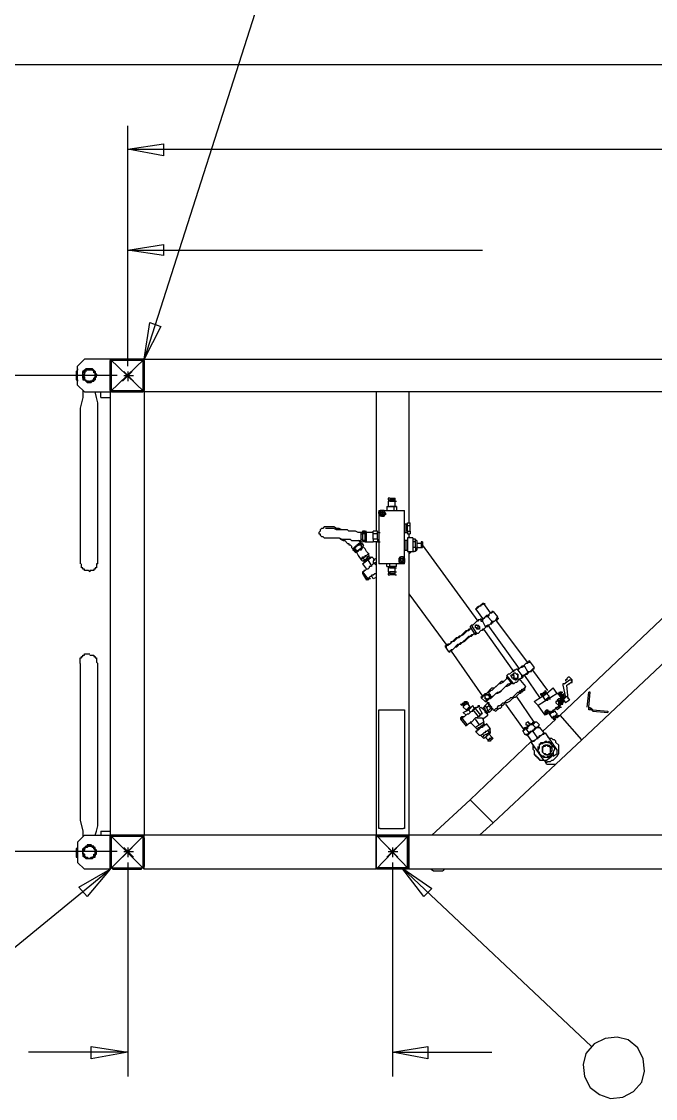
# Model space of a CAD drawing. Extents: x 41 to 1544, y 35 to 1189.
# Drawn here: x 143 to 254.6, y 521.3 to 710.8 of the extents above; entities that cross this region are included whole.
import ezdxf

# ---------------------------------------------------------------- set-up
doc = ezdxf.new("R2010")
doc.units = 0
doc.layers.add('2345-64C-02_Sort_layout', color=7, linetype='CONTINUOUS')

msp = doc.modelspace()

# ---------------------------------------------------------------- linework, layer by layer
at = {"layer": '2345-64C-02_Sort_layout', "color": 7}
for points in [[(186.96, 721.2), (164.64, 651.36), (165.6, 657.84), (167.52, 657.12), (164.64, 651.36)], [(121.92, 703.2), (373.2, 703.2)], [(161.76, 650.16), (161.76, 692.4)], [(161.76, 688.32), (168, 689.28), (168, 687.12), (161.76, 688.32)], [(161.76, 688.32), (366.24, 688.32)], [(161.76, 650.16), (161.76, 674.64)], [(161.76, 670.56), (168, 671.52), (168, 669.6), (161.76, 670.56)], [(161.76, 670.56), (224.16, 670.56)], [(154.08, 651.36), (152.88, 650.16)], [(152.88, 646.8), (152.88, 650.16)], [(158.64, 651.36), (154.08, 651.36)], [(158.64, 651.36), (158.64, 651.12)], [(159.12, 651.36), (158.64, 651.36), (158.64, 651.12)], [(158.64, 645.6), (164.64, 651.36)], [(158.64, 651.36), (164.64, 645.6)], [(158.64, 645.84), (158.64, 651.12)], [(159.12, 651.12), (158.88, 651.12)], [(158.88, 645.84), (158.88, 651.12)], [(164.16, 651.36), (159.12, 651.36)], [(164.4, 651.12), (164.16, 651.12), (159.12, 651.12)], [(164.64, 651.12), (164.64, 651.36), (164.16, 651.36)], [(164.4, 651.12), (164.4, 645.84)], [(164.64, 651.36), (354.48, 651.36), (354.48, 651.12)], [(164.64, 651.12), (164.64, 651.36)], [(164.64, 651.12), (164.64, 645.84)], [(164.64, 651.12), (164.64, 645.84)], [(159.84, 648.48), (132.48, 648.48)], [(152.88, 649.68), (152.88, 649.44), (152.64, 649.2), (152.64, 647.76), (152.88, 647.76), (152.88, 647.52)], [(153.84, 648.48), (153.84, 649.2), (154.32, 649.68), (155.52, 649.68), (156, 649.2), (156, 648.72), (156.24, 648.48), (156, 648.48), (156, 648), (155.52, 647.52), (155.04, 647.52), (155.04, 647.28), (154.8, 647.52), (154.32, 647.52), (154.08, 647.76), (153.84, 648), (153.84, 648.24), (153.84, 648.48)], [(155.04, 647.28), (154.8, 647.28), (154.56, 647.52), (154.32, 647.52), (154.08, 647.76), (154.08, 648), (153.84, 648), (153.84, 648.96), (154.08, 649.2), (154.08, 649.44), (154.32, 649.44), (154.56, 649.68), (155.52, 649.68), (155.52, 649.44), (155.76, 649.44), (156, 649.2), (156, 648.72), (156.24, 648.48), (156, 648.24), (156, 648), (155.76, 647.76), (155.76, 647.52), (155.28, 647.52), (155.04, 647.28)], [(155.04, 647.28), (154.56, 647.28), (154.56, 647.52), (154.32, 647.52), (153.84, 648), (153.84, 649.2), (154.08, 649.2), (154.08, 649.44), (154.32, 649.44), (154.56, 649.68), (155.28, 649.68), (155.52, 649.44), (155.76, 649.44), (155.76, 649.44), (156, 649.2), (156, 648.72), (156.24, 648.72), (156.24, 648.48), (156, 648.24), (156, 647.76), (155.76, 647.76), (155.76, 647.52), (155.52, 647.52), (155.28, 647.28), (155.04, 647.28)], [(155.04, 649.68), (154.32, 649.68), (154.32, 649.44), (154.08, 649.44), (153.84, 649.2), (153.84, 647.76), (154.08, 647.76), (154.56, 647.28), (155.28, 647.28), (155.52, 647.52), (155.76, 647.52), (155.76, 647.76), (156, 647.76), (156, 648), (156.24, 648.24), (156.24, 648.48), (156.24, 648.72), (156, 648.96), (156, 649.2), (155.52, 649.68), (155.04, 649.68)], [(155.04, 647.52), (155.52, 647.52), (155.52, 647.76), (155.76, 647.76), (155.76, 648), (156, 648.24), (156, 648.96), (155.76, 648.96), (155.76, 649.2), (155.52, 649.44), (154.32, 649.44), (154.32, 649.2), (154.08, 648.96), (154.08, 648.72), (153.84, 648.48), (154.08, 648.24), (154.08, 647.76), (154.32, 647.76), (154.32, 647.52), (155.04, 647.52)], [(162.48, 649.2), (160.8, 647.52)], [(161.04, 649.2), (162.72, 647.52)], [(161.04, 648.48), (162.72, 648.48)], [(161.76, 649.2), (161.76, 647.52)], [(152.88, 646.8), (154.08, 645.6)], [(153.84, 645.84), (153.84, 644.64), (153.36, 642.72), (153.36, 641.76)], [(154.08, 645.6), (158.64, 645.6)], [(156.48, 641.76), (156.48, 642.72), (156.48, 643.68), (156.24, 644.64), (156, 645.6)], [(156.96, 644.64), (156.96, 645.6)], [(156.96, 644.64), (158.64, 644.64)], [(158.64, 645.84), (158.64, 645.6)], [(158.64, 645.84), (158.88, 645.84), (158.88, 645.6), (159.12, 645.6)], [(158.64, 645.6), (158.64, 567.6)], [(164.64, 645.6), (158.64, 645.6)], [(158.88, 645.84), (159.12, 645.84), (164.16, 645.84), (164.4, 645.84)], [(159.12, 645.6), (164.16, 645.6)], [(164.16, 645.6), (164.4, 645.6), (164.4, 645.84), (164.64, 645.84)], [(164.64, 645.6), (164.64, 645.84)], [(164.64, 645.6), (164.64, 567.6)], [(205.44, 645.6), (164.64, 645.6)], [(205.44, 645.6), (205.44, 621.12)], [(211.2, 645.6), (205.44, 645.6)], [(211.2, 645.6), (211.2, 622.56)], [(354.48, 645.6), (211.2, 645.6)], [(153.36, 642.24), (153.36, 641.52)], [(153.36, 641.76), (153.36, 624)], [(156.48, 641.52), (156.48, 642.24)], [(156.48, 624), (156.48, 641.76)], [(282.24, 630.72), (237.84, 588.72)], [(207.36, 625.44), (207.36, 624.72)], [(207.36, 625.44), (208.56, 625.44), (208.56, 624.72)], [(207.6, 626.88), (207.6, 626.64), (207.84, 626.64)], [(207.84, 626.88), (207.6, 626.88)], [(207.84, 626.4), (207.6, 626.4)], [(207.6, 626.4), (207.6, 625.44), (207.84, 625.44)], [(207.84, 626.4), (208.8, 626.4), (207.6, 626.4)], [(207.6, 625.44), (208.8, 625.44), (207.84, 625.44)], [(207.84, 626.88), (208.8, 626.88)], [(207.84, 626.64), (207.84, 626.4)], [(208.8, 626.64), (207.84, 626.64)], [(207.84, 625.44), (208.08, 625.44)], [(209.04, 625.44), (208.56, 625.44)], [(208.8, 626.64), (208.8, 626.88)], [(208.8, 626.4), (208.8, 626.64)], [(208.8, 626.4), (209.04, 626.4)], [(208.8, 625.44), (208.8, 626.4)], [(208.8, 625.44), (209.04, 625.44)], [(208.8, 625.44), (209.04, 625.44)], [(209.04, 625.44), (209.04, 624.72)], [(286.32, 626.4), (241.68, 584.4)], [(153.36, 624), (153.36, 615.36)], [(156.48, 615.36), (156.48, 624)], [(205.92, 624.72), (205.92, 624.24), (205.92, 615.36)], [(205.92, 624.72), (210.48, 624.72)], [(206.4, 623.76), (206.16, 623.76), (206.16, 624), (205.92, 624.24), (205.92, 624.48), (206.16, 624.48), (206.16, 624.72), (206.4, 624.72), (206.88, 624.72), (206.88, 624.48)], [(205.92, 624.24), (206.16, 624.48)], [(205.92, 624.24), (205.92, 624), (206.16, 624)], [(206.4, 624.72), (206.16, 624.72)], [(206.16, 624.48), (206.16, 624.72)], [(206.4, 624), (206.64, 624), (206.64, 624.48), (206.4, 624.48), (206.4, 624.24), (206.16, 624.24), (206.4, 624), (206.16, 624), (206.16, 624.24), (206.4, 624.48), (206.64, 624.48), (206.88, 624.24), (206.88, 624), (206.4, 624)], [(206.16, 624), (206.16, 623.76)], [(206.4, 623.76), (206.16, 623.76)], [(206.88, 624.72), (206.64, 624.72), (206.4, 624.72)], [(206.4, 623.76), (206.88, 623.76), (206.88, 624)], [(206.88, 623.76), (206.64, 623.76), (206.4, 623.76)], [(206.88, 624.48), (206.88, 624.72)], [(206.88, 624.48), (207.12, 624.24), (207.12, 624), (206.88, 624)], [(207.12, 624.24), (206.88, 624.48)], [(207.12, 624.24), (207.12, 624), (206.88, 624)], [(206.88, 624), (206.88, 623.76)], [(210.48, 615.36), (210.48, 616.08), (210.48, 624.72)], [(199.44, 621.36), (198.96, 621.6), (198.48, 621.6), (198, 621.84), (196.32, 621.84), (196.08, 621.6), (195.84, 621.6), (195.6, 621.36), (195.6, 621.12), (195.36, 620.88), (195.36, 620.64), (195.6, 620.64), (195.6, 620.4), (195.84, 620.16), (196.08, 620.16), (196.32, 619.92), (196.56, 619.92), (196.8, 619.92), (198.96, 619.92), (199.44, 619.68), (200.88, 619.68), (201.12, 619.44), (202.56, 619.44), (202.8, 619.2)], [(202.8, 620.88), (202.32, 620.88), (201.84, 621.12), (200.64, 621.12), (200.4, 621.36), (198.48, 621.36), (198, 621.6), (196.56, 621.6)], [(210.72, 622.32), (210.48, 622.32)], [(210.96, 622.32), (210.72, 622.32)], [(210.72, 620.88), (210.72, 622.32)], [(210.96, 622.08), (210.96, 622.56), (211.44, 622.56)], [(210.96, 622.08), (211.44, 622.08)], [(210.96, 621.12), (211.44, 621.12), (211.44, 622.08)], [(210.96, 621.12), (210.96, 622.08)], [(211.44, 622.08), (211.44, 622.56)], [(198.96, 619.92), (199.2, 619.68), (199.68, 619.44), (199.92, 619.44), (200.4, 618.96), (200.64, 618.96), (200.64, 618.72), (200.88, 618.72), (201.12, 618.48), (201.12, 618.24), (201.36, 618)], [(203.04, 620.88), (202.8, 620.88)], [(202.8, 620.64), (202.8, 620.88)], [(202.8, 620.64), (203.04, 620.64)], [(202.8, 619.68), (202.8, 620.64)], [(202.8, 619.68), (203.04, 619.68)], [(202.8, 619.2), (202.8, 619.68)], [(203.04, 621.12), (203.04, 620.64)], [(203.28, 621.12), (203.04, 621.12)], [(203.04, 620.64), (203.04, 620.16)], [(203.28, 620.64), (203.04, 620.64)], [(203.04, 620.16), (203.04, 619.44)], [(203.28, 621.12), (203.28, 620.64)], [(203.28, 621.12), (203.52, 621.12)], [(203.28, 620.88), (203.28, 621.12)], [(203.28, 621.12), (203.28, 620.88)], [(203.52, 621.12), (203.28, 621.12)], [(203.28, 620.88), (203.52, 620.88)], [(203.28, 620.88), (203.52, 620.88)], [(203.52, 620.64), (203.28, 620.64)], [(203.52, 621.12), (203.52, 620.64)], [(203.52, 621.12), (203.76, 621.12)], [(203.52, 621.12), (203.52, 620.64), (203.76, 620.64)], [(203.76, 620.88), (203.52, 620.88)], [(203.52, 620.16), (203.52, 620.64)], [(203.52, 619.44), (203.52, 620.16)], [(203.52, 619.68), (203.76, 619.68)], [(204.96, 620.88), (204.48, 620.88), (204, 620.88), (203.76, 620.88)], [(203.76, 620.64), (203.76, 620.88)], [(203.76, 619.68), (203.76, 620.64)], [(203.76, 619.2), (203.76, 619.68)], [(205.68, 621.12), (204.96, 621.12)], [(204.96, 620.64), (204.96, 621.12)], [(205.68, 619.68), (204.96, 619.68), (204.96, 620.64)], [(205.68, 620.64), (204.96, 620.64)], [(204.96, 619.68), (204.96, 619.2)], [(205.68, 620.64), (205.68, 621.12)], [(205.92, 620.88), (205.68, 620.88)], [(205.68, 619.68), (205.68, 620.64)], [(205.68, 619.68), (205.68, 619.2)], [(205.92, 620.88), (206.16, 620.88)], [(205.92, 620.88), (205.92, 619.2)], [(210.48, 620.88), (210.72, 620.88), (210.96, 620.88)], [(210.96, 621.12), (210.96, 620.64)], [(210.96, 620.64), (211.44, 620.64)], [(211.92, 619.92), (210.96, 619.92)], [(210.96, 619.92), (210.96, 618.72)], [(211.2, 620.64), (211.2, 619.92)], [(211.2, 620.16), (211.44, 619.92)], [(211.44, 621.12), (211.44, 620.64)], [(211.92, 619.92), (211.92, 618.72)], [(212.4, 619.68), (211.92, 619.68)], [(212.4, 619.2), (212.4, 619.68)], [(201.6, 618.24), (201.36, 618)], [(201.36, 618), (201.6, 618)], [(201.36, 617.76), (201.84, 618)], [(201.36, 618), (201.36, 617.76)], [(201.36, 618), (201.6, 618)], [(202.32, 618.96), (202.32, 618.72), (202.08, 618.72), (202.08, 618.48), (201.84, 618.48), (201.6, 618.24)], [(202.08, 618.48), (201.6, 618)], [(201.84, 618.24), (201.6, 618.24)], [(201.6, 618), (201.84, 618)], [(201.84, 618), (201.84, 617.76)], [(202.56, 618.72), (202.08, 618.48)], [(202.08, 617.52), (202.56, 618)], [(202.8, 618.96), (202.8, 618.96), (202.56, 619.2), (202.32, 619.44)], [(202.56, 618.72), (202.32, 618.96)], [(202.8, 618.96), (202.56, 618.96), (202.32, 618.72)], [(203.04, 618), (202.8, 618), (202.8, 617.76), (202.32, 617.76), (202.32, 617.52)], [(203.04, 618.96), (202.56, 618.72)], [(202.56, 618.72), (202.8, 618.72), (202.8, 618.24), (203.04, 618.24)], [(202.56, 618), (203.04, 618.24)], [(202.8, 619.2), (203.04, 619.2)], [(202.8, 618.96), (203.04, 618.96)], [(203.04, 618), (202.8, 618.24)], [(203.04, 619.44), (203.28, 619.2)], [(203.52, 619.44), (203.04, 619.44)], [(203.04, 618.96), (203.04, 618.72), (203.28, 618.72)], [(203.04, 618.24), (203.28, 618.72)], [(203.28, 618.24), (203.04, 618.48)], [(203.52, 619.2), (203.28, 619.2)], [(204.24, 617.04), (203.76, 617.52), (203.52, 618), (203.28, 618.24)], [(203.52, 619.2), (203.52, 619.44)], [(203.52, 619.2), (203.76, 619.2)], [(203.76, 619.2), (204, 619.2), (204.24, 619.2), (204.72, 619.2), (204.96, 619.2)], [(205.68, 619.2), (204.96, 619.2)], [(205.44, 619.2), (205.44, 567.6)], [(205.68, 619.2), (205.92, 619.2), (206.16, 619.2)], [(210.72, 619.44), (210.48, 619.44)], [(210.96, 619.44), (210.72, 619.44)], [(210.72, 617.76), (210.72, 619.44)], [(210.96, 618.72), (210.96, 617.52)], [(212.4, 619.2), (211.92, 619.2)], [(211.92, 618.72), (211.92, 617.52)], [(212.4, 618.24), (211.92, 618.24)], [(212.64, 619.44), (212.4, 619.44)], [(212.4, 618.24), (212.4, 619.2)], [(212.4, 618.24), (212.4, 617.52)], [(212.64, 619.44), (212.64, 618.72)], [(213.36, 618.96), (212.64, 618.96)], [(212.64, 618.72), (212.64, 617.76)], [(212.64, 618.24), (213.36, 618.24)], [(212.88, 618.24), (212.64, 618.24), (212.64, 618)], [(212.88, 618.24), (212.64, 618.24), (212.64, 618)], [(213.6, 619.2), (213.36, 619.2)], [(213.36, 619.2), (213.36, 618.72)], [(213.36, 618.72), (213.36, 618.24)], [(213.36, 618.24), (213.6, 618.24)], [(213.6, 619.2), (213.6, 618.72)], [(223.44, 605.28), (213.6, 618.72)], [(213.6, 618.72), (213.6, 618.24)], [(201.36, 617.76), (201.6, 617.76)], [(201.6, 617.76), (201.84, 617.76)], [(201.6, 617.52), (201.84, 617.76)], [(201.6, 617.76), (201.6, 617.52)], [(201.6, 617.76), (201.84, 617.76)], [(201.6, 617.76), (201.84, 617.76)], [(201.6, 617.52), (201.84, 617.52)], [(201.6, 617.52), (201.84, 617.52)], [(201.84, 617.76), (202.08, 617.76), (202.08, 617.52)], [(201.84, 617.52), (201.84, 617.28)], [(201.84, 617.52), (202.08, 617.52)], [(202.32, 617.52), (202.08, 617.52), (201.84, 617.28)], [(202.32, 617.52), (202.08, 617.76)], [(202.08, 617.52), (202.08, 617.28), (202.32, 616.8), (202.8, 616.08)], [(203.04, 616.32), (202.8, 616.32), (202.8, 616.08), (202.8, 616.32), (203.04, 616.32), (203.04, 616.56), (203.52, 616.56), (203.52, 616.8), (203.76, 616.8), (204, 617.04), (204.24, 617.04)], [(203.04, 616.32), (202.8, 616.08)], [(203.04, 615.84), (202.8, 616.08)], [(203.52, 616.08), (203.04, 616.32), (203.76, 616.8)], [(203.04, 615.36), (204, 616.08)], [(203.52, 616.08), (203.04, 615.84)], [(204, 616.32), (203.76, 616.08), (203.52, 616.08), (203.52, 615.84), (203.28, 615.84)], [(203.52, 616.08), (204, 616.56)], [(204.24, 616.8), (204, 617.04), (203.76, 616.8)], [(204, 616.56), (203.76, 616.8)], [(204.24, 617.04), (204, 617.04)], [(204.24, 616.8), (204, 616.56)], [(204, 616.08), (204.72, 616.56), (205.2, 616.08)], [(204.24, 616.56), (204.24, 616.32), (204, 616.32)], [(204, 616.08), (204.72, 614.88)], [(204.24, 616.56), (204.48, 616.56)], [(204.48, 616.32), (204.24, 616.56)], [(205.44, 616.32), (204.96, 616.08)], [(205.2, 616.08), (204.96, 615.84), (204.96, 615.36)], [(210, 615.6), (209.52, 615.6), (209.52, 615.84), (209.52, 616.32), (209.76, 616.32), (209.76, 616.56), (210, 616.56), (210.24, 616.56), (210.24, 616.32), (210.48, 616.32)], [(209.52, 616.32), (209.76, 616.56)], [(209.52, 616.08), (209.52, 616.08), (209.52, 616.32)], [(209.52, 616.08), (209.52, 615.84)], [(210, 616.56), (209.76, 616.56)], [(210, 615.84), (210.24, 615.84), (210.24, 616.08), (210, 616.32), (209.76, 616.08), (209.76, 615.84), (210, 615.84), (209.76, 615.84), (209.76, 616.32), (210.24, 616.32), (210.24, 615.84), (210, 615.84)], [(210.24, 616.56), (210, 616.56)], [(210.48, 616.32), (210.24, 616.56)], [(210.48, 617.76), (210.72, 617.76), (210.96, 617.76)], [(210.48, 616.32), (210.48, 615.84)], [(210.48, 616.08), (210.48, 616.08), (210.48, 616.32)], [(210.48, 616.08), (210.48, 615.84)], [(210.96, 617.52), (211.92, 617.52)], [(211.2, 617.52), (211.2, 567.6)], [(211.44, 617.52), (211.2, 617.28)], [(211.68, 617.52), (211.44, 617.28), (211.2, 617.04)], [(211.68, 617.52), (211.44, 617.28), (211.2, 617.04)], [(211.92, 617.52), (212.16, 617.52)], [(212.4, 617.52), (211.92, 617.52)], [(211.92, 617.52), (212.16, 617.52)], [(212.4, 617.76), (212.64, 617.76)], [(155.04, 613.92), (154.8, 614.16), (154.08, 614.16), (154.08, 614.4), (153.84, 614.4), (153.84, 614.64), (153.6, 614.64), (153.6, 615.36)], [(156.48, 615.36), (156.24, 615.36), (156.24, 614.64), (156, 614.64), (156, 614.4), (155.76, 614.4), (155.76, 614.16), (155.04, 614.16), (155.04, 613.92)], [(205.2, 615.36), (204.96, 615.36), (204.48, 614.88), (204.24, 614.88), (204.24, 614.64), (204, 614.4), (203.76, 614.4), (203.52, 614.16), (203.28, 614.16), (203.28, 613.92), (203.04, 613.92)], [(203.04, 615.36), (203.76, 614.4)], [(203.28, 615.84), (203.52, 615.84)], [(203.28, 615.84), (203.28, 615.6)], [(205.2, 615.36), (205.2, 615.6), (205.44, 615.6)], [(205.44, 615.12), (205.2, 615.36)], [(210.48, 615.36), (205.92, 615.36)], [(207.36, 614.88), (207.36, 615.36)], [(207.36, 614.88), (207.84, 614.88)], [(207.6, 614.64), (207.6, 613.92)], [(207.84, 614.64), (207.6, 614.64)], [(208.8, 614.64), (207.6, 614.64)], [(207.84, 614.88), (207.84, 615.36)], [(207.84, 614.88), (207.84, 614.64)], [(209.04, 614.88), (207.84, 614.88)], [(207.84, 614.64), (208.8, 614.64)], [(208.8, 614.64), (208.8, 614.88)], [(208.8, 613.92), (208.8, 614.64)], [(208.8, 614.64), (209.04, 614.64)], [(209.04, 614.88), (209.04, 615.36)], [(209.52, 615.84), (209.52, 615.6), (209.76, 615.6)], [(210, 615.6), (209.76, 615.6)], [(210, 615.6), (210.48, 615.6), (210.48, 615.84)], [(210.24, 615.6), (210, 615.6)], [(210.48, 615.84), (210.48, 615.6), (210.24, 615.6)], [(203.04, 613.92), (204, 612.72)], [(203.04, 613.92), (203.04, 613.68)], [(203.04, 613.68), (203.76, 612.48)], [(204.24, 612.72), (204, 612.48), (203.76, 612.72)], [(204, 612.72), (203.76, 612.72), (203.76, 612.48)], [(204, 612.72), (204.48, 613.2), (204.72, 613.2), (204.72, 613.44), (204.96, 613.44), (205.2, 613.68), (205.44, 613.68)], [(204.24, 612.72), (204, 612.72)], [(204.24, 612.96), (204.48, 612.72), (204.24, 612.72)], [(204.96, 612.72), (204.72, 613.2)], [(205.44, 612.96), (204.96, 612.72)], [(207.6, 613.92), (207.84, 613.92)], [(207.6, 613.92), (208.8, 613.92), (207.84, 613.92)], [(207.84, 613.68), (207.6, 613.68), (207.6, 613.44), (207.84, 613.44)], [(207.6, 613.44), (207.84, 613.44)], [(207.84, 613.92), (207.84, 613.68)], [(207.84, 613.68), (208.8, 613.68)], [(208.8, 613.44), (207.84, 613.44)], [(208.8, 613.92), (209.04, 613.92)], [(208.8, 613.68), (208.8, 613.92)], [(208.8, 613.44), (208.8, 613.68)], [(208.8, 613.44), (209.04, 613.44)], [(211.2, 610.08), (217.92, 600.96)], [(224.4, 608.4), (224.16, 608.4), (224.16, 608.16), (223.92, 608.16), (223.92, 607.92), (223.68, 607.92), (223.44, 607.68), (223.2, 607.68), (223.2, 607.44), (222.96, 607.44)], [(223.2, 607.44), (223.2, 607.68), (223.44, 607.68), (223.44, 607.92), (223.68, 607.92), (224.16, 608.4), (224.4, 608.4)], [(225.6, 606.72), (224.4, 608.4)], [(224.4, 608.4), (224.64, 608.4)], [(222.96, 607.44), (224.16, 605.76)], [(223.2, 607.44), (222.96, 607.44)], [(225.6, 606.72), (225.12, 606.24), (224.88, 606.24), (224.4, 605.76)], [(225.12, 606), (225.36, 606.24), (225.36, 606.48), (225.6, 606.72), (225.84, 606.72), (226.08, 606.96), (226.8, 606)], [(226.08, 606.96), (226.08, 606.96), (225.84, 606.96), (225.84, 606.72), (225.6, 606.72)], [(222.24, 604.56), (222, 604.32)], [(223.92, 605.76), (223.92, 605.52), (223.44, 605.52), (223.44, 605.28), (223.2, 605.28), (222.48, 604.56), (222.24, 604.56)], [(224.88, 604.32), (224.4, 603.84), (224.16, 603.84), (224.16, 603.6), (223.92, 603.6), (223.44, 603.12), (223.2, 603.12), (222.24, 604.56)], [(223.68, 604.32), (223.68, 603.84), (223.2, 603.84), (223.2, 604.08), (222.96, 604.08), (222.96, 604.56), (223.44, 604.56), (223.68, 604.32)], [(223.44, 604.32), (223.2, 604.56), (222.96, 604.56)], [(223.92, 605.52), (223.92, 605.76)], [(224.4, 605.76), (224.16, 605.76), (224.16, 605.52), (223.92, 605.52)], [(223.92, 605.52), (223.92, 605.52), (223.92, 605.28), (224.16, 605.28)], [(224.4, 605.76), (224.16, 605.52), (224.16, 605.28)], [(224.16, 605.28), (224.64, 604.32)], [(225.12, 606), (224.88, 606), (224.64, 606), (224.4, 605.76)], [(225.36, 604.56), (225.12, 604.56), (224.64, 604.32)], [(224.88, 604.32), (225.12, 604.32), (225.12, 604.56), (225.36, 604.56)], [(225.12, 606), (225.84, 605.28)], [(225.12, 604.56), (230.64, 596.88)], [(225.84, 605.28), (225.6, 604.8), (225.36, 604.56), (225.6, 604.8), (225.84, 604.8), (225.84, 605.04), (226.08, 605.04), (226.08, 605.28), (226.32, 605.28)], [(225.84, 605.28), (226.08, 605.28), (226.32, 605.28)], [(226.32, 605.28), (226.56, 605.52), (226.8, 606)], [(226.32, 605.28), (226.56, 605.52), (226.8, 605.52), (226.8, 605.76), (227.04, 605.76)], [(232.08, 598.08), (226.56, 605.52)], [(227.04, 605.76), (226.8, 605.76), (226.8, 606)], [(222.24, 604.08), (222, 603.84), (221.76, 603.84), (220.8, 602.88), (220.32, 602.64), (220.08, 602.64), (219.12, 601.68), (218.88, 601.68), (218.4, 601.2), (218.16, 601.2), (218.16, 600.96), (217.92, 600.96), (217.68, 600.72), (217.68, 600.96), (217.92, 600.96), (217.92, 601.2), (218.4, 601.2), (218.64, 601.44), (218.64, 601.68), (218.88, 601.68), (219.6, 602.4), (220.08, 602.4), (221.28, 603.6), (221.76, 603.6), (222.24, 604.08)], [(218.16, 600), (218.4, 600), (218.64, 600.24), (218.88, 600.24), (219.84, 601.2), (220.32, 601.2), (221.76, 602.64), (222.24, 602.64), (222.72, 603.12), (222.96, 603.12), (222.72, 603.12), (222.48, 602.88), (222.24, 602.88), (221.04, 601.68), (220.56, 601.44), (220.32, 601.44), (219.6, 600.72), (219.36, 600.72), (218.88, 600.24), (218.64, 600.24), (218.64, 600), (218.4, 600), (218.4, 599.76)], [(223.2, 603.12), (222.96, 602.88), (222, 604.32)], [(223.44, 603.84), (223.44, 603.84), (223.44, 604.08), (223.44, 604.32)], [(229.68, 596.4), (224.4, 603.84)], [(224.88, 604.32), (224.64, 604.32)], [(217.68, 600.72), (217.92, 600.72)], [(217.68, 600.72), (218.16, 600), (218.4, 599.76)], [(153.36, 597.84), (153.36, 598.8), (153.6, 598.8), (153.6, 599.04), (153.84, 599.04), (153.84, 599.28), (154.08, 599.28), (154.08, 599.52), (155.04, 599.52)], [(155.04, 599.28), (155.76, 599.28), (155.76, 599.04), (156, 599.04), (156, 598.8), (156.24, 598.8), (156.24, 598.08), (156.48, 597.84)], [(218.64, 600), (224.16, 592.08)], [(153.36, 597.84), (153.36, 589.2)], [(156.48, 589.2), (156.48, 597.84)], [(230.88, 597.12), (230.64, 596.88), (230.4, 596.64)], [(230.88, 597.12), (230.64, 596.88), (230.4, 596.88), (230.4, 596.64)], [(231.84, 597.84), (231.36, 597.36), (231.12, 597.36), (230.88, 597.12)], [(231.6, 597.36), (231.12, 597.12), (230.88, 597.12)], [(231.6, 597.36), (231.6, 597.6), (231.84, 597.84), (232.32, 598.08), (232.56, 598.08), (233.28, 597.12)], [(231.6, 597.36), (232.08, 596.4)], [(232.32, 598.32), (232.32, 598.08), (232.08, 598.08), (232.08, 597.84), (231.84, 597.84)], [(232.32, 598.32), (232.56, 598.08)], [(232.8, 596.64), (233.04, 596.88), (233.28, 597.12)], [(233.28, 596.88), (233.28, 597.12)], [(227.04, 594.24), (227.52, 594.72), (228, 594.72), (228.48, 595.2), (228.48, 595.44)], [(228.72, 595.2), (228.48, 595.2), (227.76, 594.48), (227.28, 594.24), (227.04, 594.24)], [(230.16, 596.88), (229.92, 596.64), (229.68, 596.64), (229.68, 596.4), (229.44, 596.4), (228.96, 595.92), (228.72, 595.92), (228.48, 595.68)], [(231.12, 595.44), (231.12, 595.2), (230.88, 595.2), (230.64, 594.96), (230.4, 594.96), (230.4, 594.72), (230.16, 594.48), (229.92, 594.48), (229.68, 594.24), (228.48, 595.68)], [(228.48, 595.68), (228.48, 595.44)], [(229.68, 594.24), (229.44, 594.24), (228.48, 595.44)], [(229.44, 595.2), (229.2, 595.68), (229.44, 595.92), (229.44, 595.68), (229.68, 595.68), (229.68, 595.2), (229.92, 595.2), (229.68, 595.2), (229.68, 595.44)], [(229.44, 595.92), (229.68, 595.92)], [(229.44, 595.2), (229.68, 595.44)], [(229.44, 595.2), (229.92, 594.96)], [(229.68, 595.68), (229.68, 595.92), (229.68, 596.16), (229.92, 596.16), (230.16, 595.92), (230.4, 595.92), (230.4, 595.68)], [(229.68, 595.92), (229.68, 596.16), (229.92, 596.16)], [(229.68, 595.68), (229.68, 595.44)], [(230.16, 595.92), (229.92, 596.16)], [(230.4, 595.68), (230.4, 595.2), (229.92, 595.2)], [(230.16, 594.96), (229.92, 595.2)], [(230.4, 596.64), (230.16, 596.88)], [(230.4, 595.92), (230.16, 595.92)], [(230.4, 595.2), (230.16, 595.2), (230.16, 594.96)], [(230.4, 596.64), (231.12, 595.68)], [(230.4, 595.68), (230.4, 595.92)], [(230.4, 595.2), (230.4, 595.44), (230.4, 595.68)], [(231.84, 593.76), (230.64, 595.2)], [(231.84, 595.92), (231.36, 595.68), (231.12, 595.68)], [(231.12, 595.44), (231.36, 595.44), (231.36, 595.68), (231.6, 595.68), (231.84, 595.92)], [(231.12, 595.44), (231.12, 595.68)], [(231.6, 595.68), (234.24, 591.84)], [(232.08, 596.4), (232.08, 596.16), (231.84, 595.92), (232.08, 595.92), (232.08, 596.16), (232.32, 596.16), (232.32, 596.4), (232.8, 596.4), (232.8, 596.64)], [(232.08, 596.4), (232.56, 596.4), (232.8, 596.64)], [(232.8, 596.64), (233.04, 596.64), (233.04, 596.88), (233.28, 596.88)], [(235.68, 593.04), (233.04, 596.64)], [(239.28, 594.24), (239.52, 594.24), (239.76, 594.48), (240, 594.48), (240, 594.96), (239.52, 595.44), (239.28, 595.44), (239.04, 595.2), (239.04, 594.96), (238.8, 594.96), (238.8, 594.72)], [(224.16, 592.08), (224.64, 592.56), (224.88, 592.56), (225.84, 593.52), (226.32, 593.52), (227.04, 594.24)], [(227.76, 593.28), (227.28, 592.8), (226.8, 592.56), (226.56, 592.56), (225.84, 591.84), (225.6, 591.84), (225.6, 591.6), (225.36, 591.6), (224.88, 591.12), (224.64, 591.12)], [(227.04, 594.24), (225.84, 593.04), (225.6, 593.04), (225.36, 592.8), (225.12, 592.8)], [(225.6, 591.84), (225.84, 592.08), (226.08, 592.08), (226.8, 592.8), (227.04, 592.8), (227.52, 593.04), (227.76, 593.28)], [(226.08, 589.68), (226.32, 589.68), (226.56, 589.92), (226.8, 589.92), (226.8, 590.16), (227.04, 590.4), (227.28, 590.4), (227.76, 590.88), (228, 590.88), (228.48, 591.36), (228.96, 591.6), (229.2, 591.84), (229.44, 591.84), (230.4, 592.8), (230.64, 592.8), (230.88, 593.04), (231.12, 593.04), (231.12, 593.28), (231.36, 593.28), (231.6, 593.52), (231.84, 593.76)], [(229.2, 594.48), (229.2, 594.24), (228.96, 594), (228.48, 593.76), (228.24, 593.76), (227.76, 593.28), (228.72, 594.24), (228.96, 594.24), (229.2, 594.48)], [(231.6, 593.28), (231.6, 593.04), (231.36, 593.04), (231.12, 592.8), (230.88, 592.8), (230.88, 592.56), (230.64, 592.56), (229.92, 591.84), (229.68, 591.84), (229.2, 591.36)], [(229.92, 594.96), (230.16, 594.96)], [(231.6, 593.28), (231.84, 593.76)], [(235.44, 592.56), (236.64, 593.52)], [(237.36, 592.56), (236.64, 593.52)], [(238.56, 594.24), (238.32, 594.24), (238.32, 594)], [(238.32, 594), (238.8, 591.84)], [(238.56, 594.24), (239.52, 594.96), (239.76, 594.96), (240, 594.72), (239.76, 594.48)], [(239.04, 594), (239.76, 594.48)], [(239.28, 591.6), (239.04, 594)], [(224.64, 592.32), (224.4, 592.32), (224.4, 592.08), (224.16, 592.08), (224.16, 591.84), (223.92, 591.84)], [(224.16, 592.08), (223.92, 591.84)], [(223.92, 591.84), (224.64, 591.12), (224.88, 591.12)], [(224.88, 591.6), (224.64, 591.6), (224.64, 592.08), (224.64, 592.32), (224.88, 592.32), (224.88, 592.56), (224.88, 592.32), (225.12, 592.32)], [(224.88, 592.56), (224.64, 592.32)], [(224.64, 592.08), (224.64, 592.32)], [(224.64, 591.84), (224.64, 591.84), (224.64, 592.08)], [(224.64, 591.84), (224.64, 591.6), (224.88, 591.6)], [(224.64, 591.12), (224.88, 591.36), (225.12, 591.36)], [(225.12, 592.8), (224.88, 592.56)], [(225.12, 592.32), (224.88, 592.56)], [(224.88, 591.6), (225.36, 591.6)], [(224.88, 591.6), (225.12, 591.6), (225.12, 591.36)], [(225.12, 592.8), (225.6, 592.32)], [(225.12, 592.32), (225.36, 592.08), (225.36, 591.84)], [(225.36, 592.32), (225.12, 592.32)], [(225.36, 591.6), (225.12, 591.6), (225.12, 591.36)], [(225.36, 592.32), (225.36, 592.08), (225.36, 591.84)], [(225.6, 592.32), (225.36, 592.32)], [(225.36, 591.84), (225.36, 591.84), (225.6, 591.84)], [(225.36, 591.84), (225.36, 591.6)], [(225.6, 591.84), (225.36, 591.6)], [(225.6, 591.84), (225.6, 592.32)], [(225.6, 591.84), (225.84, 591.84)], [(229.2, 591.36), (228.96, 591.12), (228.48, 590.88), (228.24, 590.88), (227.76, 590.4), (227.52, 590.4), (227.52, 590.16), (227.28, 589.92), (227.04, 589.92), (226.56, 589.44)], [(233.28, 587.52), (230.16, 592.08)], [(233.28, 591.12), (234.72, 592.08)], [(237.36, 592.56), (234, 590.4)], [(235.44, 592.8), (235.2, 592.8), (234.96, 592.56), (234.72, 592.56), (234.72, 592.32), (234.48, 592.32), (234.48, 592.56), (234.72, 592.56), (234.96, 592.8), (235.2, 592.8), (235.2, 593.04)], [(234.48, 592.32), (234.72, 592.32)], [(234.48, 592.32), (234.72, 592.08)], [(235.44, 592.56), (235.2, 592.32), (234.96, 592.32), (234.96, 592.08), (234.72, 592.08), (234.96, 592.32), (235.2, 592.32), (235.2, 592.56), (235.44, 592.56)], [(234.72, 592.08), (235.2, 591.36)], [(234.72, 592.08), (234.96, 592.08)], [(235.44, 592.8), (235.2, 593.04)], [(235.44, 592.56), (235.2, 592.8)], [(235.2, 591.36), (235.44, 591.6), (235.68, 591.6), (235.68, 591.84), (235.92, 591.84), (235.92, 592.08)], [(235.92, 591.84), (235.68, 591.84), (235.68, 591.6), (235.44, 591.6), (235.44, 591.36), (235.2, 591.36)], [(235.2, 591.36), (235.44, 591.36)], [(235.2, 591.36), (235.44, 591.36)], [(235.92, 592.08), (235.44, 592.56)], [(235.44, 592.56), (235.68, 592.56)], [(235.92, 591.6), (235.68, 591.6), (235.68, 591.36), (235.44, 591.36)], [(235.44, 591.36), (235.68, 591.36)], [(235.92, 591.84), (235.92, 592.08)], [(235.92, 591.84), (236.16, 591.84)], [(235.92, 591.84), (235.92, 591.84), (235.92, 591.6)], [(235.92, 591.6), (236.16, 591.6)], [(238.08, 591.36), (237.84, 591.6), (237.6, 591.6), (237.36, 591.36), (237.36, 591.12), (237.12, 591.12), (237.12, 590.88), (237.6, 590.4), (237.84, 590.4), (238.08, 590.64), (238.32, 590.64), (238.32, 591.12)], [(237.6, 592.32), (237.36, 592.56)], [(237.36, 592.56), (237.6, 592.56)], [(237.6, 592.8), (237.84, 592.8)], [(237.6, 592.8), (237.6, 592.32), (237.84, 592.32), (237.84, 592.08), (238.32, 591.6), (238.56, 591.6)], [(237.6, 592.8), (237.6, 592.56), (237.84, 592.56), (237.84, 592.32), (238.32, 591.84), (238.32, 591.6)], [(237.6, 592.8), (237.84, 592.8)], [(237.6, 592.32), (237.84, 592.32)], [(237.6, 592.32), (238.08, 591.6)], [(237.6, 592.32), (237.84, 592.32)], [(237.84, 590.64), (237.6, 590.64), (237.6, 591.12), (237.84, 591.36), (238.08, 591.36), (238.08, 590.64), (237.84, 590.64)], [(237.6, 590.64), (237.6, 591.36), (238.08, 591.36), (238.08, 591.12), (238.32, 591.12), (238.32, 590.88), (238.08, 590.88), (238.08, 590.64), (237.6, 590.64)], [(237.84, 592.8), (237.84, 592.56)], [(238.08, 592.8), (237.84, 592.8)], [(238.56, 591.84), (238.32, 592.08), (238.32, 592.32), (238.08, 592.32), (238.08, 592.56), (237.84, 592.56), (237.84, 592.8)], [(237.84, 592.56), (237.84, 592.8)], [(237.84, 592.56), (238.08, 592.56)], [(237.84, 592.56), (238.08, 592.56)], [(238.56, 591.84), (238.32, 591.84), (238.32, 592.32), (238.08, 592.32), (238.08, 592.56), (237.84, 592.56)], [(238.56, 591.84), (238.32, 591.84), (238.32, 592.08), (238.08, 592.32), (238.08, 592.56), (237.84, 592.56)], [(237.84, 592.32), (237.84, 592.56), (238.32, 591.84)], [(238.08, 592.8), (238.32, 592.8)], [(238.08, 592.8), (238.32, 592.8)], [(238.56, 591.84), (238.56, 592.08), (238.32, 592.08), (238.32, 592.32), (238.08, 592.32), (238.08, 592.8)], [(238.56, 591.84), (238.56, 592.08), (238.32, 592.08), (238.32, 592.32), (238.08, 592.56), (238.08, 592.8)], [(238.56, 591.84), (238.56, 592.08), (238.08, 592.56), (238.08, 592.8)], [(238.08, 591.6), (238.08, 591.84)], [(238.56, 591.12), (238.08, 591.6)], [(238.08, 591.6), (238.32, 591.6)], [(238.08, 591.36), (238.08, 591.12)], [(238.56, 592.56), (238.32, 592.32)], [(238.32, 592.08), (238.56, 592.32)], [(238.32, 591.84), (238.56, 591.6)], [(238.32, 591.84), (238.56, 591.84)], [(238.32, 591.6), (238.8, 590.88)], [(238.32, 591.6), (238.56, 591.6)], [(238.32, 591.36), (238.56, 591.36)], [(239.04, 592.08), (238.56, 591.6)], [(238.56, 591.84), (238.8, 591.84)], [(238.56, 591.84), (238.8, 591.84)], [(238.56, 591.84), (238.8, 591.84)], [(238.56, 591.84), (238.8, 591.84)], [(238.56, 591.84), (238.8, 591.84)], [(238.56, 591.84), (238.8, 591.84)], [(239.04, 592.08), (239.52, 591.36), (238.8, 590.88)], [(242.64, 590.16), (242.88, 592.8)], [(242.88, 590.16), (243.12, 592.8), (242.88, 592.8)], [(205.92, 568.8), (205.92, 589.68)], [(205.92, 589.68), (206.16, 589.68)], [(206.16, 589.68), (210.24, 589.68)], [(210.48, 589.68), (210.48, 568.8), (210.24, 568.8)], [(210.24, 589.68), (210.48, 589.68)], [(220.32, 590.64), (220.56, 590.64), (220.8, 590.88), (221.04, 590.88), (221.04, 591.12), (221.28, 591.12), (221.28, 590.88), (221.04, 590.88), (221.04, 590.64), (220.56, 590.64), (220.56, 590.4)], [(220.32, 590.64), (220.56, 590.4), (220.56, 590.4)], [(220.56, 590.64), (220.8, 590.4)], [(223.44, 588.48), (223.2, 588.24), (222.96, 588.24), (222.24, 587.52), (222, 587.52), (222, 587.28), (221.76, 587.28), (221.52, 587.04), (220.56, 588.24), (220.8, 588.24), (220.8, 588.48), (221.04, 588.48), (221.52, 588.96), (221.76, 588.96), (222.24, 589.44), (222.48, 589.44), (222.48, 589.68), (223.44, 588.48)], [(221.52, 590.88), (221.52, 590.64), (221.28, 590.64), (221.04, 590.4), (220.8, 590.4), (220.8, 590.16)], [(220.8, 590.4), (221.04, 590.4), (221.04, 590.64), (221.28, 590.64), (221.52, 590.88)], [(220.8, 590.4), (220.8, 590.16)], [(220.8, 590.16), (221.28, 589.68), (221.52, 589.68)], [(220.8, 589.2), (221.76, 589.68)], [(221.28, 591.12), (221.52, 591.12)], [(221.52, 590.88), (221.28, 591.12)], [(221.28, 589.68), (221.52, 589.68), (221.52, 589.92), (221.76, 589.92), (221.76, 590.16), (222, 590.16)], [(222, 590.16), (221.76, 589.92), (221.52, 589.92), (221.52, 589.68), (221.28, 589.68)], [(221.28, 589.68), (221.28, 589.44)], [(222, 590.16), (221.52, 590.88)], [(221.52, 590.88), (221.76, 590.88)], [(221.76, 589.68), (222.48, 590.4)], [(221.76, 589.68), (222, 589.2)], [(222, 590.16), (222.24, 590.16)], [(222, 589.92), (222, 590.16)], [(222.72, 589.92), (222.48, 590.4)], [(222.48, 589.68), (222.72, 589.68), (222.72, 589.92), (222.96, 589.92)], [(222.48, 589.68), (222.72, 589.92)], [(222.48, 589.68), (222.72, 589.68)], [(222.72, 589.92), (222.96, 590.16)], [(222.72, 589.92), (222.72, 589.68)], [(222.96, 589.92), (223.2, 590.16), (223.44, 590.16), (223.44, 590.4), (223.68, 590.4)], [(222.96, 589.92), (222.96, 590.16)], [(223.92, 588.72), (222.96, 589.92)], [(223.68, 590.16), (223.68, 590.4)], [(223.92, 590.16), (223.68, 589.92)], [(224.16, 588.96), (223.68, 589.92)], [(223.92, 590.16), (224.64, 589.44)], [(224.64, 590.4), (224.4, 590.16), (224.16, 589.92)], [(224.16, 588), (225.12, 588.72), (225.12, 588.96), (224.88, 588.96), (224.88, 589.2), (224.64, 589.2), (224.64, 589.44)], [(225.12, 589.2), (224.88, 589.2), (224.88, 589.44), (224.64, 589.68), (224.64, 589.92), (224.4, 589.92), (224.4, 590.16)], [(224.64, 590.4), (225.12, 590.88)], [(224.88, 590.16), (224.64, 590.4)], [(224.88, 591.12), (225.12, 590.88)], [(224.88, 590.16), (225.36, 590.4), (225.6, 589.92)], [(224.88, 590.16), (225.12, 589.44)], [(226.08, 589.68), (225.84, 589.92), (225.84, 590.16), (225.36, 590.64), (225.36, 590.88), (225.12, 590.88)], [(225.36, 590.4), (225.12, 590.88)], [(225.36, 590.64), (225.12, 590.64)], [(225.12, 589.44), (225.6, 589.92)], [(225.12, 589.2), (225.36, 589.44)], [(225.12, 589.44), (225.36, 589.2)], [(225.36, 589.2), (225.84, 589.68)], [(225.6, 589.92), (225.84, 589.68)], [(225.84, 589.92), (226.08, 589.92)], [(226.08, 589.68), (226.56, 589.44)], [(228.24, 590.64), (231.36, 586.32)], [(233.28, 591.12), (234, 590.4)], [(235.68, 588.96), (235.2, 588.72), (234, 590.4)], [(235.44, 588.96), (235.2, 588.96), (235.2, 589.44), (235.44, 589.44), (235.44, 589.68), (235.68, 589.68), (235.68, 589.44), (235.92, 589.44), (235.92, 589.2), (235.68, 588.96), (235.44, 588.96), (235.2, 588.96), (235.2, 589.44), (235.44, 589.68), (235.68, 589.68), (235.68, 589.44), (235.92, 589.44), (235.92, 589.2), (235.68, 588.96), (235.44, 588.96)], [(235.2, 589.44), (235.44, 589.44)], [(235.2, 589.44), (235.44, 589.2)], [(235.68, 589.44), (235.44, 589.68)], [(235.68, 589.2), (235.68, 589.44), (235.44, 589.44)], [(235.68, 589.44), (235.92, 589.44), (236.16, 589.44)], [(238.08, 590.64), (235.92, 588.96)], [(236.88, 589.44), (236.64, 589.44), (236.64, 589.2), (236.4, 589.2), (236.16, 588.96), (235.92, 588.96)], [(235.92, 588.96), (236.16, 588.96), (236.16, 589.2), (236.4, 589.2), (236.64, 589.44), (236.88, 589.44)], [(236.16, 589.2), (236.4, 589.44), (236.64, 589.44)], [(236.64, 589.44), (236.64, 589.68)], [(236.64, 589.44), (236.64, 589.68)], [(236.64, 589.44), (236.64, 589.68)], [(237.36, 588.96), (236.88, 589.44), (237.12, 589.44)], [(237.36, 589.68), (237.12, 590.16)], [(237.6, 589.92), (237.36, 590.16)], [(237.6, 589.92), (237.36, 589.68)], [(237.6, 591.12), (237.84, 591.12)], [(237.6, 591.12), (237.6, 590.88)], [(237.84, 590.88), (237.6, 590.88)], [(237.84, 590.16), (237.6, 590.4)], [(237.84, 590.16), (237.6, 589.92)], [(238.08, 590.88), (238.08, 591.12), (237.84, 591.12)], [(238.08, 590.88), (237.84, 590.88)], [(237.84, 590.16), (237.84, 590.4)], [(237.84, 590.16), (238.08, 590.16)], [(237.84, 590.16), (238.08, 590.16)], [(237.84, 590.16), (238.08, 590.16)], [(237.84, 590.16), (238.08, 590.16)], [(237.84, 590.16), (238.08, 590.16)], [(237.84, 590.16), (238.08, 590.16)], [(238.56, 591.12), (238.08, 590.88)], [(238.32, 591.12), (238.08, 591.12)], [(243.6, 589.44), (243.36, 589.68), (242.88, 589.68), (242.88, 590.16)], [(243.6, 589.68), (243.36, 589.92), (243.12, 589.92), (243.12, 590.16)], [(243.6, 589.68), (246.24, 589.44)], [(243.6, 589.44), (246.24, 589.2)], [(246.24, 589.44), (246.24, 589.2)], [(153.36, 589.2), (153.36, 571.2)], [(156.48, 571.2), (156.48, 589.2)], [(220.32, 588.24), (220.56, 588.48)], [(220.32, 588.24), (220.32, 588)], [(220.32, 588), (220.56, 588), (220.56, 588.24)], [(220.32, 588), (221.28, 586.8)], [(220.56, 588.48), (220.8, 588.48), (221.04, 588.48)], [(220.56, 588.48), (220.56, 588.24)], [(220.8, 589.2), (221.28, 588.72)], [(222.96, 586.56), (222, 587.52)], [(223.2, 588.24), (224.16, 588.24), (224.4, 587.52), (223.68, 587.04), (222.96, 588)], [(223.92, 588.72), (223.68, 588.72), (223.68, 588.48), (223.44, 588.48)], [(224.16, 588.96), (223.92, 588.96), (223.92, 588.72)], [(224.4, 587.28), (224.4, 587.52)], [(224.88, 588.96), (225.12, 589.2)], [(231.36, 586.32), (231.6, 586.32), (231.6, 586.56), (232.08, 586.56), (232.08, 586.8), (232.32, 586.8), (232.32, 587.04), (232.56, 587.04), (232.8, 587.28), (233.04, 587.28), (233.04, 587.52), (233.28, 587.52)], [(232.32, 587.04), (232.56, 587.04), (232.56, 587.28), (232.32, 587.28), (232.32, 587.52), (232.08, 587.52), (231.84, 587.28), (231.84, 587.04), (232.08, 587.04), (232.08, 586.8), (232.32, 586.8), (232.32, 587.04)], [(233.28, 587.52), (233.28, 587.28), (233.04, 587.28), (232.8, 587.04), (232.56, 587.04), (232.32, 586.8)], [(233.28, 587.52), (233.28, 587.28), (233.04, 587.04)], [(233.28, 587.52), (233.52, 587.52)], [(233.76, 587.52), (233.52, 587.52), (233.28, 587.52)], [(233.52, 587.52), (233.52, 587.52), (233.28, 587.52)], [(233.76, 587.52), (233.52, 587.52)], [(233.76, 587.52), (234.24, 587.04), (234, 586.8), (234, 586.56)], [(237.12, 588), (234.72, 585.84)], [(235.44, 588.96), (235.44, 589.2)], [(235.68, 589.2), (235.44, 588.96)], [(235.92, 588.96), (236.4, 588.24)], [(235.92, 588.96), (236.16, 588.96)], [(236.16, 589.2), (236.16, 588.96)], [(236.16, 589.2), (236.4, 589.2)], [(236.4, 588.24), (236.64, 588.24), (236.64, 588.48), (236.88, 588.48), (237.36, 588.96)], [(236.4, 588.24), (236.64, 588.24)], [(236.64, 588), (236.88, 588.24), (237.12, 588.24), (237.12, 588.48), (237.36, 588.48), (237.6, 588.72)], [(237.36, 588.72), (237.12, 588.72), (236.88, 588.48), (236.64, 588.48), (236.64, 588.24)], [(236.64, 588.24), (236.64, 588)], [(236.64, 588), (236.88, 588)], [(236.64, 588), (236.88, 588)], [(237.6, 588.48), (237.36, 588.24), (237.12, 588.24), (236.88, 588)], [(237.36, 588.72), (237.36, 588.96)], [(237.36, 588.48), (237.36, 588.72)], [(237.6, 588.48), (237.6, 588.72)], [(237.84, 588.72), (237.6, 588.48)], [(241.68, 584.4), (237.84, 588.72)], [(241.68, 584.4), (237.84, 588.72)], [(221.28, 586.8), (221.28, 587.04), (221.52, 587.04)], [(224.88, 587.28), (224.88, 587.04), (224.64, 587.04), (224.4, 586.8), (224.16, 586.8), (224.16, 586.56), (223.92, 586.56), (223.44, 586.08), (223.2, 586.08), (223.2, 585.84), (222.96, 585.84)], [(223.68, 587.04), (222.96, 586.56)], [(222.96, 586.56), (223.2, 586.32), (223.44, 586.08)], [(222.96, 585.84), (223.68, 585.12)], [(223.2, 586.32), (223.44, 586.32), (223.44, 586.56), (223.68, 586.56), (223.92, 586.8)], [(225.6, 586.32), (225.36, 586.32), (225.36, 586.08), (225.12, 586.08), (224.88, 585.84), (224.64, 585.84), (224.64, 585.6), (224.4, 585.6), (223.92, 585.12), (223.68, 585.12)], [(223.92, 586.8), (224.16, 587.04), (224.4, 587.04), (224.4, 587.28)], [(224.64, 587.04), (224.4, 587.28)], [(225.36, 585.6), (224.4, 585.12)], [(225.6, 585.6), (225.36, 585.36), (225.12, 585.36), (225.12, 585.12), (224.88, 585.12), (224.88, 584.88), (224.64, 584.88), (224.4, 584.64)], [(225.6, 586.32), (224.88, 587.28)], [(225.36, 585.6), (225.12, 586.08)], [(225.6, 586.08), (225.36, 586.32)], [(225.36, 585.6), (225.6, 586.08)], [(225.6, 585.6), (225.6, 585.84)], [(231.36, 586.32), (231.6, 586.32)], [(231.36, 585.84), (231.36, 586.08), (231.6, 586.08), (231.6, 586.32), (231.84, 586.32), (232.32, 585.6)], [(231.36, 586.08), (231.36, 585.84)], [(231.6, 586.08), (231.36, 586.08)], [(231.36, 585.84), (231.6, 585.36)], [(232.32, 586.8), (232.08, 586.56), (231.84, 586.56), (231.84, 586.32), (231.6, 586.32), (231.6, 586.08)], [(232.32, 586.8), (232.08, 586.56), (232.08, 586.32), (231.84, 586.32)], [(232.08, 585.36), (232.32, 585.36), (232.32, 585.6), (232.56, 585.6), (233.04, 586.08)], [(232.56, 585.6), (232.32, 585.36), (232.08, 585.12)], [(232.56, 585.6), (232.32, 585.6), (232.32, 585.36), (232.08, 585.36), (232.08, 585.12)], [(232.08, 585.36), (232.32, 585.6)], [(233.04, 587.04), (232.8, 587.04), (232.56, 587.04), (232.32, 586.8)], [(233.04, 586.08), (232.8, 585.84), (232.56, 585.84), (232.32, 585.6)], [(233.52, 586.32), (233.28, 586.08), (233.04, 586.08), (232.56, 585.6)], [(233.04, 585.84), (232.8, 585.84), (232.56, 585.6)], [(233.04, 587.04), (233.52, 586.56), (233.28, 586.32), (233.28, 586.08), (233.04, 586.08)], [(233.04, 585.84), (233.28, 586.08), (233.52, 586.32), (233.76, 586.56), (234.24, 586.56), (234.96, 585.6)], [(233.04, 586.08), (233.28, 586.08), (233.76, 586.56), (234, 586.56)], [(233.04, 585.84), (233.76, 584.88)], [(234, 586.8), (234, 586.56), (233.76, 586.56), (233.52, 586.32)], [(234, 586.56), (233.76, 586.56), (233.52, 586.56)], [(234, 586.8), (234.24, 587.04)], [(234, 586.8), (234.24, 586.56)], [(234, 586.56), (234, 586.8)], [(234.48, 585.12), (234.72, 585.36), (234.96, 585.6)], [(235.2, 585.6), (234.96, 585.36)], [(235.2, 585.6), (237.36, 582.48)], [(232.8, 584.16), (222, 573.84)], [(224.16, 584.88), (223.92, 585.12)], [(224.4, 585.12), (224.16, 585.36)], [(224.4, 585.12), (224.16, 584.88)], [(224.16, 584.88), (224.4, 584.64)], [(224.64, 584.88), (225.12, 584.4)], [(225.84, 584.88), (225.6, 584.64), (225.36, 584.64), (225.36, 584.4), (225.12, 584.4)], [(226.08, 584.64), (225.84, 584.64), (225.84, 584.4), (225.6, 584.4), (225.6, 584.16), (225.12, 584.16)], [(225.12, 584.4), (225.12, 584.16)], [(225.84, 584.88), (225.36, 585.36)], [(226.08, 584.64), (225.84, 584.88)], [(231.6, 585.36), (232.08, 585.12)], [(231.6, 585.36), (231.84, 585.36), (232.08, 585.36)], [(232.08, 585.12), (232.08, 585.36)], [(232.08, 585.12), (232.8, 584.16)], [(233.52, 584.4), (233.04, 584.16), (232.8, 584.16)], [(233.04, 584.16), (232.8, 583.92)], [(232.8, 583.92), (232.8, 584.16)], [(234.96, 580.8), (232.8, 583.92)], [(233.04, 584.16), (233.28, 584.16), (233.52, 584.4)], [(233.76, 584.88), (233.76, 584.64), (233.52, 584.4), (233.76, 584.64), (234, 584.64), (234, 584.88), (234.24, 584.88), (234.24, 585.12), (234.48, 585.12)], [(233.76, 584.88), (234, 584.88), (234.48, 585.12)], [(234.24, 582.96), (234.24, 583.68), (234.48, 583.68), (234.48, 583.92), (235.2, 583.92), (235.2, 584.16), (235.44, 584.16), (235.68, 583.92), (236.16, 583.92), (236.16, 583.68), (236.4, 583.68)], [(234.24, 582.96), (234.24, 583.44), (234.48, 583.68)], [(234.48, 585.12), (234.72, 585.36), (234.96, 585.36)], [(235.2, 583.92), (234.96, 583.92), (234.72, 583.68), (234.48, 583.68)], [(235.92, 584.16), (235.68, 583.92), (235.44, 583.92), (235.2, 583.92)], [(235.44, 580.32), (235.68, 580.56), (236.16, 580.56), (236.4, 580.8), (236.64, 580.8), (237.36, 581.52), (237.6, 582), (237.6, 583.44), (237.12, 583.92), (237.12, 584.16), (236.88, 584.4), (236.64, 584.4), (236.4, 584.64), (235.92, 584.64), (235.68, 584.88)], [(236.4, 583.44), (236.16, 583.68), (235.92, 584.16)], [(241.68, 584.4), (237.12, 580.08)], [(233.04, 583.44), (233.04, 582.72)], [(233.28, 582.96), (233.04, 582.96), (233.04, 582.72), (233.28, 582.48), (233.28, 581.76), (233.52, 581.76), (233.52, 581.52), (233.76, 581.52), (233.76, 581.28), (234, 581.28), (234, 581.04), (234.24, 581.04), (234.24, 580.8), (234.96, 580.8), (235.2, 580.56), (235.44, 580.56)], [(233.28, 582.48), (233.04, 582.72)], [(234.48, 581.76), (234.24, 582), (234.24, 582.24), (234, 582.24), (234, 583.2)], [(234, 582.24), (234, 582.48), (234.24, 582.96)], [(234, 582.24), (234.24, 582), (234.48, 581.76)], [(235.68, 581.28), (235.2, 581.28), (234.96, 581.52), (234.48, 581.52), (234.48, 581.76), (234.24, 581.76)], [(234.48, 581.76), (234.72, 581.52), (234.96, 581.28)], [(234.96, 582), (235.2, 582), (235.44, 581.76), (235.68, 581.76), (235.92, 582), (236.16, 582), (236.16, 582.96), (235.92, 583.2), (235.68, 583.2), (235.68, 583.44), (235.2, 583.44), (235.2, 583.2), (234.96, 583.2), (234.72, 582.96), (234.72, 582.48), (234.72, 582.48), (234.72, 582.24), (234.96, 582), (234.72, 582.24), (234.72, 583.2), (234.96, 583.2), (234.96, 583.44), (235.92, 583.44), (236.16, 583.2), (236.16, 582.96), (236.4, 582.96), (236.4, 582.48), (236.16, 582.24), (236.16, 582), (235.92, 581.76), (235.68, 581.76), (235.44, 581.76), (235.2, 581.76), (234.96, 582)], [(235.68, 581.28), (235.68, 581.52), (236.16, 581.52), (236.16, 581.76), (236.4, 581.76), (236.4, 582), (236.64, 582), (236.64, 582.24)], [(236.4, 583.44), (236.4, 583.2), (236.4, 582.96), (236.4, 582.72), (236.4, 582.48)], [(236.88, 582.96), (236.64, 583.2), (236.4, 583.44)], [(236.64, 582.24), (236.64, 581.76), (236.4, 581.52)], [(236.88, 582.96), (236.88, 582.72), (236.64, 582.24)], [(236.64, 581.52), (237.36, 582)], [(237.36, 582), (237.36, 582.48)], [(237.12, 580.08), (226.08, 569.76), (222, 573.84)], [(235.68, 581.28), (235.68, 581.28), (235.44, 581.28), (235.2, 581.28), (234.96, 581.28)], [(234.96, 580.8), (235.44, 580.8)], [(235.44, 580.08), (235.2, 580.56)], [(235.44, 580.8), (236.4, 581.52)], [(235.44, 580.08), (237.12, 580.08)], [(236.4, 581.52), (236.16, 581.52), (235.92, 581.28), (235.68, 581.28)], [(222, 573.84), (215.28, 567.6)], [(226.08, 569.76), (222, 573.84)], [(153.36, 571.44), (153.36, 570.96)], [(153.36, 571.2), (153.36, 570.24), (153.84, 568.32), (153.84, 567.36)], [(156, 567.6), (156.24, 568.32), (156.48, 569.28), (156.48, 570.24), (156.48, 571.2)], [(156.48, 570.96), (156.48, 571.44)], [(206.16, 568.8), (205.92, 568.8)], [(206.16, 568.8), (210.24, 568.8)], [(226.08, 569.76), (223.68, 567.6)], [(154.08, 567.6), (152.88, 566.4)], [(154.08, 567.6), (158.64, 567.6)], [(156.96, 568.32), (158.64, 568.32)], [(156.96, 568.32), (156.96, 567.6)], [(164.64, 567.6), (158.64, 567.6)], [(158.64, 567.12), (158.64, 567.6)], [(159.12, 567.6), (158.88, 567.6), (158.64, 567.6), (158.64, 567.36), (158.64, 567.12)], [(158.64, 561.6), (164.64, 567.6)], [(164.64, 561.6), (158.64, 567.6)], [(158.64, 562.08), (158.64, 567.12)], [(159.12, 567.36), (158.88, 567.36), (158.88, 567.12)], [(158.88, 562.08), (158.88, 567.12)], [(164.16, 567.6), (159.12, 567.6)], [(164.4, 567.12), (164.4, 567.36), (164.16, 567.36), (159.12, 567.36)], [(164.64, 567.12), (164.4, 567.36), (164.4, 567.6), (164.16, 567.6)], [(164.4, 567.12), (164.4, 562.08)], [(205.44, 567.6), (164.64, 567.6)], [(205.44, 561.6), (164.64, 561.6), (164.64, 567.6)], [(164.64, 567.12), (164.64, 562.08)], [(211.2, 567.6), (205.44, 567.6)], [(205.68, 567.6), (205.44, 567.6), (205.44, 567.12)], [(205.44, 561.6), (205.44, 567.6)], [(205.44, 561.6), (211.2, 567.6)], [(205.44, 567.6), (211.2, 561.6)], [(205.68, 567.36), (205.44, 567.36), (205.44, 567.12), (205.44, 562.08)], [(205.44, 567.12), (205.44, 562.08)], [(205.68, 567.6), (210.96, 567.6)], [(205.68, 567.36), (210.96, 567.36)], [(211.2, 567.12), (211.2, 567.36), (210.96, 567.6)], [(210.96, 567.12), (210.96, 567.36)], [(210.96, 562.08), (210.96, 567.12)], [(354.48, 567.6), (211.2, 567.6)], [(354.48, 567.6), (354.48, 561.6), (211.2, 561.6)], [(211.2, 567.6), (211.2, 561.6)], [(211.2, 562.08), (211.2, 567.12)], [(159.84, 564.72), (132.48, 564.72)], [(152.88, 565.68), (152.88, 565.44), (152.64, 565.2), (152.64, 563.76), (152.88, 563.76), (152.88, 563.52)], [(152.88, 566.4), (152.88, 562.8)], [(153.84, 564.72), (153.84, 564), (154.32, 563.52), (155.52, 563.52), (155.76, 563.76), (156, 563.76), (156, 564.24), (156.24, 564.48), (156.24, 564.72), (156, 564.96), (156, 565.44), (155.76, 565.44), (155.28, 565.92), (155.04, 565.92), (154.56, 565.92), (154.56, 565.68), (154.32, 565.68), (153.84, 565.2), (153.84, 564.72)], [(155.04, 565.92), (154.8, 565.92), (154.56, 565.68), (154.32, 565.68), (153.84, 565.2), (153.84, 564), (154.08, 563.76), (154.32, 563.76), (154.32, 563.52), (155.52, 563.52), (156, 564), (156, 564.24), (156.24, 564.24), (156.24, 564.48), (156.24, 564.96), (155.76, 565.44), (155.76, 565.68), (155.28, 565.68), (155.04, 565.92)], [(155.04, 563.52), (155.28, 563.76), (155.52, 563.76), (155.76, 564), (155.76, 564.24), (156, 564.24), (156, 564.96), (155.76, 565.2), (155.76, 565.44), (155.52, 565.44), (155.28, 565.68), (154.8, 565.68), (154.56, 565.44), (154.32, 565.44), (154.08, 565.2), (154.08, 564.96), (153.84, 564.72), (153.84, 564.48), (154.08, 564.24), (154.08, 564), (154.32, 563.76), (154.56, 563.76), (154.8, 563.52), (155.04, 563.52), (154.32, 563.52), (154.32, 563.76), (154.08, 563.76), (154.08, 564), (153.84, 564.24), (153.84, 565.2), (154.08, 565.2), (154.08, 565.44), (154.32, 565.68), (155.52, 565.68), (156, 565.2), (156, 564.72), (156.24, 564.48), (156, 564.48), (156, 564), (155.52, 563.52), (155.04, 563.52)], [(154.32, 565.68), (154.56, 565.68), (154.8, 565.68), (155.04, 565.68)], [(162.48, 565.44), (160.8, 563.76)], [(161.04, 565.44), (162.72, 563.76)], [(161.04, 564.72), (162.72, 564.72)], [(161.76, 565.44), (161.76, 563.76)], [(209.04, 565.44), (207.36, 563.76)], [(207.6, 565.44), (209.28, 563.76)], [(207.6, 564.72), (209.28, 564.72)], [(208.32, 565.44), (208.32, 563.76)], [(155.04, 563.52), (154.8, 563.52), (154.56, 563.52)], [(124.8, 534), (158.64, 561.6), (154.56, 556.8), (153.12, 558.48), (158.64, 561.6)], [(152.88, 562.8), (154.08, 561.6)], [(158.64, 561.6), (154.08, 561.6)], [(158.64, 561.6), (158.64, 562.08)], [(158.64, 562.08), (158.64, 561.84), (158.88, 561.84), (159.12, 561.6)], [(158.88, 562.08), (158.88, 561.84), (159.12, 561.84), (164.16, 561.84), (164.4, 561.84), (164.4, 562.08)], [(159.12, 561.6), (164.16, 561.6)], [(161.76, 562.8), (161.76, 525.12)], [(164.16, 561.6), (164.16, 561.84), (164.4, 561.84), (164.4, 562.08), (164.64, 562.08)], [(205.44, 562.08), (205.44, 561.84), (205.68, 561.6)], [(205.44, 562.08), (205.44, 561.84), (205.68, 561.84)], [(210.96, 561.84), (205.68, 561.84)], [(210.96, 561.6), (205.68, 561.6)], [(208.32, 562.8), (208.32, 525.12)], [(243.36, 530.4), (210, 561.84), (215.28, 558.24), (213.84, 556.8), (210, 561.84)], [(210.96, 561.84), (210.96, 562.08)], [(210.96, 561.6), (210.96, 561.84), (211.2, 561.84), (211.2, 562.08)], [(215.52, 561.36), (215.04, 561.6)], [(215.52, 561.36), (217.2, 561.36)], [(217.44, 561.6), (217.2, 561.36)], [(244.8, 522), (246.72, 521.28), (248.88, 521.52), (250.8, 522.48), (252.24, 524.16), (252.72, 526.08), (252.48, 528.24), (251.52, 530.16), (249.84, 531.6), (247.92, 532.08), (245.76, 531.84), (243.84, 530.88), (242.4, 529.2), (241.92, 527.28), (242.16, 525.12), (243.12, 523.2), (244.8, 522)], [(161.76, 529.44), (144.24, 529.44)], [(161.76, 529.44), (155.28, 528.24), (155.28, 530.4), (161.76, 529.44)], [(208.32, 529.44), (214.56, 530.4), (214.56, 528.24), (208.32, 529.44)], [(208.32, 529.44), (225.84, 529.44)]]:
    msp.add_lwpolyline(points, dxfattribs=at)

doc.saveas('drawing.dxf')
